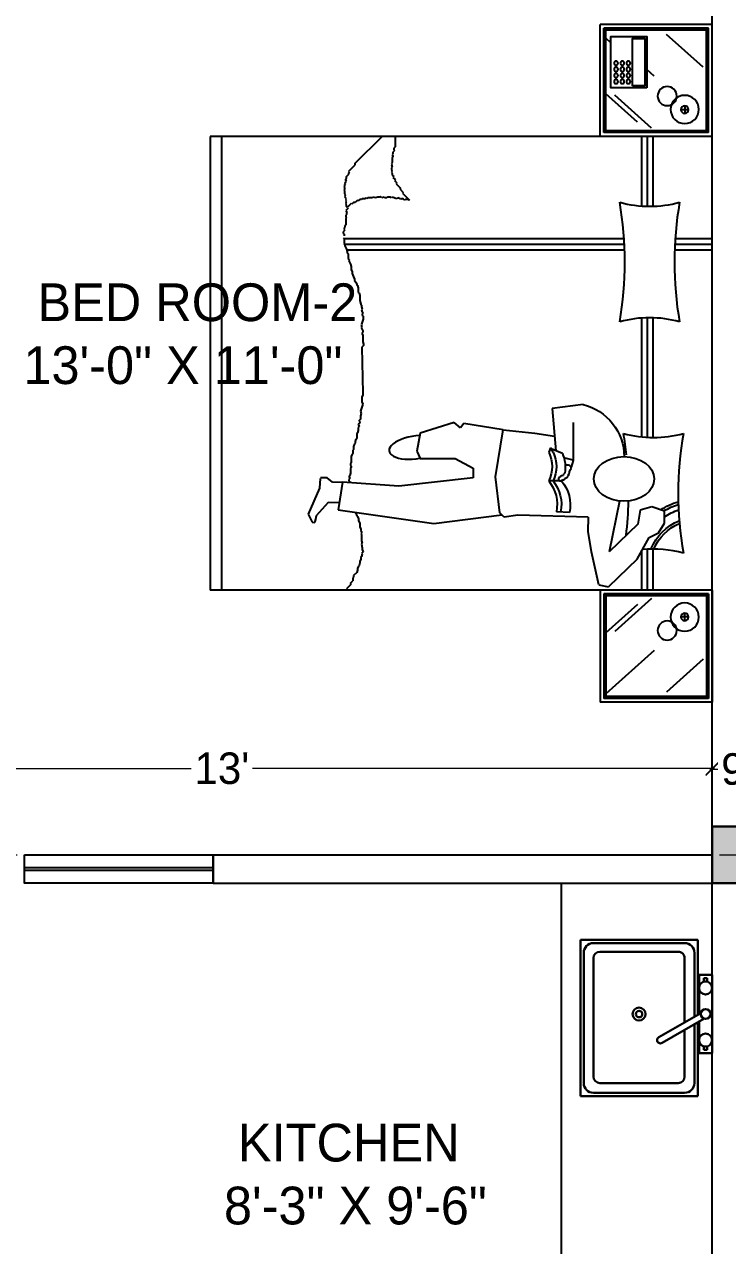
# Model space of a CAD drawing. Header units: millimetres. Extents: x -6808 to 215771, y -89660 to -16303.
# Drawn here: x 92068.9 to 92180.6, y -54042.7 to -53848.6 of the extents above; entities that cross this region are included whole.
import ezdxf

# ---------------------------------------------------------------- set-up
doc = ezdxf.new("R2010")
doc.units = ezdxf.units.MM
doc.header["$PDMODE"] = 35
doc.linetypes.add('ACAD_ISO10W100', pattern=[18, 12, -3, 0, -3])
doc.layers.get('0').update_dxf_attribs({"color": 8})
for name, color, linetype, lineweight in [('col.center', 5, 'ACAD_ISO10W100', 15), ('column', 5, 'Continuous', 30), ('wall', 7, 'Continuous', 35)]:
    doc.layers.add(name, color=color, linetype=linetype, lineweight=lineweight)
doc.styles.add('SAJ', font='eurr____.ttf')
doc.dimstyles.new('SAJ', dxfattribs={"dimtxt": 5, "dimasz": 2, "dimexe": 1, "dimexo": 1, "dimgap": 0.09375, "dimtad": 0, "dimdec": 1, "dimzin": 0, "dimdsep": 46, "dimlunit": 4, "dimtxsty": 'SAJ', "dimblk": 'OBLIQUE', "dimcen": 0.125, "dimdle": 0.375, "dimadec": 0, "dimazin": 0, "dimtfac": 1, "dimtdec": 1, "dimtofl": 0, "dimtmove": 0, "dimatfit": 3, "dimldrblk": 'OBLIQUE', "dimfxl": 1, "dimtolj": 1, "dimtzin": 0, "dimlwd": 5, "dimlwe": 5, "dimarcsym": 1})

# ---------------------------------------------------------------- blocks, each defined once
blk = doc.blocks.new('C222')
at = {"layer": 'column'}
blk.add_hatch(color=256, dxfattribs=at).paths.add_polyline_path([(93213.15, -54727.01), (93213.15, -54718.01), (93204.15, -54718.01), (93204.15, -54727.01)])
for p, q in [((93204.15, -54727.01), (93204.15, -54718.01)), ((93204.15, -54718.01), (93213.15, -54718.01)), ((93213.15, -54718.01), (93213.15, -54727.01)), ((93213.15, -54727.01), (93204.15, -54727.01))]:
    blk.add_line(p, q, dxfattribs=at)
blk = doc.blocks.new('*X398')
at = {"color": 0}
for p, q in [((221.8465, 124.1881), (221.8607, 124.2023)), ((221.8465, 124.1935), (221.8554, 124.2023)), ((221.8613, 124.1923), (221.8713, 124.2023)), ((221.8666, 124.1923), (221.8766, 124.2023)), ((221.8772, 124.1923), (221.8872, 124.2023)), ((221.8825, 124.1923), (221.8925, 124.2023)), ((221.8931, 124.1923), (221.9031, 124.2023)), ((221.8984, 124.1923), (221.9084, 124.2023)), ((221.9091, 124.1923), (221.9191, 124.2023)), ((221.9144, 124.1923), (221.9244, 124.2023)), ((221.925, 124.1923), (221.935, 124.2023)), ((221.9303, 124.1923), (221.9403, 124.2023)), ((221.9409, 124.1923), (221.9509, 124.2023)), ((221.9462, 124.1923), (221.9562, 124.2023)), ((221.9568, 124.1923), (221.9668, 124.2023)), ((221.9621, 124.1923), (221.9721, 124.2023)), ((221.9727, 124.1923), (221.9827, 124.2023)), ((221.978, 124.1923), (221.988, 124.2023)), ((221.9886, 124.1923), (221.9986, 124.2023)), ((221.9939, 124.1923), (222.0039, 124.2023)), ((222.0045, 124.1923), (222.0145, 124.2023)), ((222.0098, 124.1923), (222.0198, 124.2023)), ((222.0204, 124.1923), (222.0304, 124.2023)), ((222.0257, 124.1923), (222.0357, 124.2023)), ((222.0363, 124.1923), (222.0463, 124.2023)), ((222.0416, 124.1923), (222.0516, 124.2023)), ((222.0522, 124.1923), (222.0622, 124.2023)), ((222.0575, 124.1923), (222.0675, 124.2023)), ((222.0682, 124.1923), (222.0782, 124.2023)), ((222.0735, 124.1923), (222.0835, 124.2023)), ((222.0841, 124.1923), (222.0941, 124.2023)), ((222.0894, 124.1923), (222.0994, 124.2023)), ((222.1, 124.1923), (222.11, 124.2023)), ((222.1053, 124.1923), (222.1153, 124.2023)), ((222.1159, 124.1923), (222.1259, 124.2023)), ((222.1212, 124.1923), (222.1312, 124.2023)), ((222.1318, 124.1923), (222.1418, 124.2023)), ((222.1371, 124.1923), (222.1471, 124.2023)), ((222.1477, 124.1923), (222.1577, 124.2023)), ((222.153, 124.1923), (222.163, 124.2023)), ((222.1636, 124.1923), (222.1736, 124.2023)), ((222.1689, 124.1923), (222.1789, 124.2023)), ((222.1795, 124.1923), (222.1895, 124.2023)), ((222.1848, 124.1923), (222.1948, 124.2023)), ((222.1954, 124.1923), (222.2054, 124.2023)), ((222.2007, 124.1923), (222.2107, 124.2023)), ((222.2113, 124.1923), (222.2213, 124.2023)), ((222.2166, 124.1923), (222.2266, 124.2023)), ((222.2272, 124.1923), (222.2372, 124.2023)), ((222.2326, 124.1923), (222.2426, 124.2023)), ((222.2432, 124.1923), (222.2532, 124.2023)), ((222.2485, 124.1923), (222.2585, 124.2023)), ((222.2591, 124.1923), (222.2691, 124.2023)), ((222.2644, 124.1923), (222.2744, 124.2023)), ((222.275, 124.1923), (222.285, 124.2023)), ((222.2803, 124.1923), (222.2903, 124.2023)), ((222.2909, 124.1923), (222.3009, 124.2023)), ((222.2962, 124.1923), (222.3062, 124.2023)), ((222.3068, 124.1923), (222.3168, 124.2023)), ((222.3121, 124.1923), (222.3221, 124.2023)), ((222.3227, 124.1923), (222.3327, 124.2023)), ((222.328, 124.1923), (222.338, 124.2023)), ((222.3386, 124.1923), (222.3486, 124.2023)), ((222.3439, 124.1923), (222.3539, 124.2023)), ((222.3545, 124.1923), (222.3645, 124.2023)), ((222.3598, 124.1923), (222.3698, 124.2023)), ((222.3704, 124.1923), (222.3804, 124.2023)), ((222.3757, 124.1923), (222.3857, 124.2023)), ((222.3863, 124.1923), (222.3963, 124.2023)), ((222.3917, 124.1923), (222.4017, 124.2023)), ((222.3965, 124.1866), (222.4065, 124.1966)), ((221.8465, 124.1775), (221.8565, 124.1875)), ((221.8465, 124.1722), (221.8565, 124.1822)), ((221.8465, 124.1616), (221.8565, 124.1716)), ((221.8465, 124.1563), (221.8565, 124.1663)), ((221.8465, 124.1457), (221.8565, 124.1557)), ((221.8465, 124.1404), (221.8565, 124.1504)), ((221.8465, 124.1298), (221.8565, 124.1398)), ((221.8465, 124.1245), (221.8565, 124.1345)), ((222.3965, 124.1813), (222.4065, 124.1913)), ((222.3965, 124.1707), (222.4065, 124.1807)), ((222.3965, 124.1654), (222.4065, 124.1754)), ((222.3965, 124.1548), (222.4065, 124.1648)), ((222.3965, 124.1495), (222.4065, 124.1595)), ((222.3965, 124.1389), (222.4065, 124.1489)), ((222.3965, 124.1336), (222.4065, 124.1436)), ((222.3965, 124.123), (222.4065, 124.133)), ((222.3965, 124.1177), (222.4065, 124.1277)), ((221.8465, 124.1139), (221.8565, 124.1239)), ((221.8465, 124.1086), (221.8565, 124.1186)), ((221.8465, 124.098), (221.8565, 124.108)), ((221.8465, 124.0927), (221.8565, 124.1027)), ((221.8465, 124.0821), (221.8565, 124.0921)), ((221.8465, 124.0768), (221.8565, 124.0868)), ((221.8465, 124.0662), (221.8565, 124.0762)), ((221.8465, 124.0609), (221.8565, 124.0709)), ((222.3965, 124.1071), (222.4065, 124.1171)), ((222.3965, 124.1018), (222.4065, 124.1118)), ((222.3965, 124.0911), (222.4065, 124.1011)), ((222.3965, 124.0858), (222.4065, 124.0958)), ((222.3965, 124.0752), (222.4065, 124.0852)), ((222.3965, 124.0699), (222.4065, 124.0799)), ((222.3965, 124.0593), (222.4065, 124.0693)), ((222.3965, 124.054), (222.4065, 124.064)), ((221.8465, 124.0503), (221.8565, 124.0603)), ((221.8465, 124.045), (221.8565, 124.055)), ((221.8465, 124.0344), (221.8565, 124.0444)), ((221.8465, 124.029), (221.8565, 124.039)), ((221.8465, 124.0184), (221.8565, 124.0284)), ((221.8465, 124.0131), (221.8565, 124.0231)), ((221.8465, 124.0025), (221.8565, 124.0125)), ((221.8465, 123.9972), (221.8565, 124.0072)), ((221.8465, 123.9866), (221.8565, 123.9966)), ((222.3965, 124.0434), (222.4065, 124.0534)), ((222.3965, 124.0381), (222.4065, 124.0481)), ((222.3965, 124.0275), (222.4065, 124.0375)), ((222.3965, 124.0222), (222.4065, 124.0322)), ((222.3965, 124.0116), (222.4065, 124.0216)), ((222.3965, 124.0063), (222.4065, 124.0163)), ((222.3965, 123.9957), (222.4065, 124.0057)), ((222.3965, 123.9904), (222.4065, 124.0004)), ((221.8465, 123.9813), (221.8565, 123.9913)), ((221.8465, 123.9707), (221.8565, 123.9807)), ((221.8465, 123.9654), (221.8565, 123.9754)), ((221.8465, 123.9548), (221.8565, 123.9648)), ((221.8465, 123.9495), (221.8565, 123.9595)), ((221.8465, 123.9389), (221.8565, 123.9489)), ((221.8465, 123.9336), (221.8565, 123.9436)), ((221.8465, 123.923), (221.8565, 123.933)), ((222.3965, 123.9798), (222.4065, 123.9898)), ((222.3965, 123.9745), (222.4065, 123.9845)), ((222.3965, 123.9639), (222.4065, 123.9739)), ((222.3965, 123.9586), (222.4065, 123.9686)), ((222.3965, 123.948), (222.4065, 123.958)), ((222.3965, 123.9427), (222.4065, 123.9527)), ((222.3965, 123.932), (222.4065, 123.942)), ((222.3965, 123.9267), (222.4065, 123.9367)), ((221.8465, 123.9177), (221.8565, 123.9277)), ((221.8465, 123.9071), (221.8565, 123.9171)), ((221.8465, 123.9018), (221.8565, 123.9118)), ((221.8465, 123.8912), (221.8565, 123.9012)), ((221.8465, 123.8859), (221.8565, 123.8959)), ((221.8465, 123.8753), (221.8565, 123.8853)), ((221.8465, 123.8699), (221.8565, 123.8799)), ((221.8465, 123.8593), (221.8565, 123.8693)), ((222.3965, 123.9161), (222.4065, 123.9261)), ((222.3965, 123.9108), (222.4065, 123.9208)), ((222.3965, 123.9002), (222.4065, 123.9102)), ((222.3965, 123.8949), (222.4065, 123.9049)), ((222.3965, 123.8843), (222.4065, 123.8943)), ((222.3965, 123.879), (222.4065, 123.889)), ((222.3965, 123.8684), (222.4065, 123.8784)), ((222.3965, 123.8631), (222.4065, 123.8731)), ((221.8465, 123.854), (221.8565, 123.864)), ((221.8465, 123.8434), (221.8565, 123.8534)), ((221.8465, 123.8381), (221.8565, 123.8481)), ((221.8465, 123.8275), (221.8565, 123.8375)), ((221.8465, 123.8222), (221.8565, 123.8322)), ((221.8465, 123.8116), (221.8565, 123.8216)), ((221.8465, 123.8063), (221.8565, 123.8163)), ((221.8465, 123.7957), (221.8565, 123.8057)), ((221.8465, 123.7904), (221.8565, 123.8004)), ((222.3965, 123.8525), (222.4065, 123.8625)), ((222.3965, 123.8472), (222.4065, 123.8572)), ((222.3965, 123.8366), (222.4065, 123.8466)), ((222.3965, 123.8313), (222.4065, 123.8413)), ((222.3965, 123.8207), (222.4065, 123.8307)), ((222.3965, 123.8154), (222.4065, 123.8254)), ((222.3965, 123.8048), (222.4065, 123.8148)), ((222.3965, 123.7995), (222.4065, 123.8095)), ((222.3965, 123.7889), (222.4065, 123.7989)), ((221.8465, 123.7798), (221.8565, 123.7898)), ((221.8465, 123.7745), (221.8565, 123.7845)), ((221.8465, 123.7639), (221.8565, 123.7739)), ((221.8465, 123.7586), (221.8565, 123.7686)), ((221.8465, 123.748), (221.8565, 123.758)), ((221.8465, 123.7427), (221.8565, 123.7527)), ((221.8465, 123.7321), (221.8565, 123.7421)), ((221.8465, 123.7268), (221.8565, 123.7368)), ((222.3965, 123.7836), (222.4065, 123.7936)), ((222.3965, 123.7729), (222.4065, 123.7829)), ((222.3965, 123.7676), (222.4065, 123.7776)), ((222.3965, 123.757), (222.4065, 123.767)), ((222.3965, 123.7517), (222.4065, 123.7617)), ((222.3965, 123.7411), (222.4065, 123.7511)), ((222.3965, 123.7358), (222.4065, 123.7458)), ((222.3965, 123.7252), (222.4065, 123.7352)), ((221.8465, 123.7162), (221.8565, 123.7262)), ((221.8465, 123.7109), (221.8565, 123.7209)), ((221.8465, 123.7002), (221.8565, 123.7102)), ((221.8465, 123.6949), (221.8565, 123.7049)), ((221.8465, 123.6843), (221.8565, 123.6943)), ((221.8465, 123.679), (221.8565, 123.689)), ((221.8465, 123.6684), (221.8565, 123.6784)), ((221.8465, 123.6631), (221.8565, 123.6731)), ((222.3965, 123.7199), (222.4065, 123.7299)), ((222.3965, 123.7093), (222.4065, 123.7193)), ((222.3965, 123.704), (222.4065, 123.714)), ((222.3965, 123.6934), (222.4065, 123.7034)), ((222.3965, 123.6881), (222.4065, 123.6981)), ((222.3965, 123.6775), (222.4065, 123.6875)), ((222.3965, 123.6722), (222.4065, 123.6822)), ((222.3965, 123.6616), (222.4065, 123.6716)), ((221.8465, 123.6525), (221.8565, 123.6625)), ((221.8465, 123.6472), (221.8565, 123.6572)), ((221.8523, 123.6423), (221.8623, 123.6523)), ((221.8576, 123.6423), (221.8676, 123.6523)), ((221.8682, 123.6423), (221.8782, 123.6523)), ((221.8735, 123.6423), (221.8835, 123.6523)), ((221.8841, 123.6423), (221.8941, 123.6523)), ((221.8894, 123.6423), (221.8994, 123.6523)), ((221.9, 123.6423), (221.91, 123.6523)), ((221.9053, 123.6423), (221.9153, 123.6523)), ((221.9159, 123.6423), (221.9259, 123.6523)), ((221.9212, 123.6423), (221.9312, 123.6523)), ((221.9318, 123.6423), (221.9418, 123.6523)), ((221.9371, 123.6423), (221.9471, 123.6523)), ((221.9477, 123.6423), (221.9577, 123.6523)), ((221.953, 123.6423), (221.963, 123.6523)), ((221.9636, 123.6423), (221.9736, 123.6523)), ((221.9689, 123.6423), (221.9789, 123.6523)), ((221.9795, 123.6423), (221.9895, 123.6523)), ((221.9848, 123.6423), (221.9948, 123.6523)), ((221.9954, 123.6423), (222.0054, 123.6523)), ((222.0008, 123.6423), (222.0108, 123.6523)), ((222.0114, 123.6423), (222.0214, 123.6523)), ((222.0167, 123.6423), (222.0267, 123.6523)), ((222.0273, 123.6423), (222.0373, 123.6523)), ((222.0326, 123.6423), (222.0426, 123.6523)), ((222.0432, 123.6423), (222.0532, 123.6523)), ((222.0485, 123.6423), (222.0585, 123.6523)), ((222.0591, 123.6423), (222.0691, 123.6523)), ((222.0644, 123.6423), (222.0744, 123.6523)), ((222.075, 123.6423), (222.085, 123.6523)), ((222.0803, 123.6423), (222.0903, 123.6523)), ((222.0909, 123.6423), (222.1009, 123.6523)), ((222.0962, 123.6423), (222.1062, 123.6523)), ((222.1068, 123.6423), (222.1168, 123.6523)), ((222.1121, 123.6423), (222.1221, 123.6523)), ((222.1227, 123.6423), (222.1327, 123.6523)), ((222.128, 123.6423), (222.138, 123.6523)), ((222.1386, 123.6423), (222.1486, 123.6523)), ((222.1439, 123.6423), (222.1539, 123.6523)), ((222.1545, 123.6423), (222.1645, 123.6523)), ((222.1599, 123.6423), (222.1699, 123.6523)), ((222.1705, 123.6423), (222.1805, 123.6523)), ((222.1758, 123.6423), (222.1858, 123.6523)), ((222.1864, 123.6423), (222.1964, 123.6523)), ((222.1917, 123.6423), (222.2017, 123.6523)), ((222.2023, 123.6423), (222.2123, 123.6523)), ((222.2076, 123.6423), (222.2176, 123.6523)), ((222.2182, 123.6423), (222.2282, 123.6523)), ((222.2235, 123.6423), (222.2335, 123.6523)), ((222.2341, 123.6423), (222.2441, 123.6523)), ((222.2394, 123.6423), (222.2494, 123.6523)), ((222.25, 123.6423), (222.26, 123.6523)), ((222.2553, 123.6423), (222.2653, 123.6523)), ((222.2659, 123.6423), (222.2759, 123.6523)), ((222.2712, 123.6423), (222.2812, 123.6523)), ((222.2818, 123.6423), (222.2918, 123.6523)), ((222.2871, 123.6423), (222.2971, 123.6523)), ((222.2977, 123.6423), (222.3077, 123.6523)), ((222.303, 123.6423), (222.313, 123.6523)), ((222.3136, 123.6423), (222.3236, 123.6523)), ((222.3189, 123.6423), (222.3289, 123.6523)), ((222.3296, 123.6423), (222.3396, 123.6523)), ((222.3349, 123.6423), (222.3449, 123.6523)), ((222.3455, 123.6423), (222.3555, 123.6523)), ((222.3508, 123.6423), (222.3608, 123.6523)), ((222.3614, 123.6423), (222.3714, 123.6523)), ((222.3667, 123.6423), (222.3767, 123.6523)), ((222.3773, 123.6423), (222.3873, 123.6523)), ((222.3826, 123.6423), (222.3926, 123.6523)), ((222.3932, 123.6423), (222.4065, 123.6557)), ((222.3965, 123.6563), (222.4065, 123.6663)), ((222.3985, 123.6423), (222.4065, 123.6504))]:
    blk.add_line(p, q, dxfattribs=at)
blk = doc.blocks.new('M_DFURN_LEM_3D TELEPHONE_P')
at = {"color": 0, "linetype": 'ByBlock', "lineweight": -2}
for points in [[(0.25, -0.0875), (0.25, 0.0875), (0, 0.0875), (0, -0.0875)], [(0.24, -0.0175), (0.01, -0.0175), (0.01, -0.0775), (0.24, -0.0775)]]:
    blk.add_lwpolyline(points, close=True, dxfattribs=at)
for centre in [(0.13, 0.0625), (0.16, 0.0625), (0.19, 0.0625), (0.22, 0.0625), (0.13, 0.0325), (0.13, 0.0025), (0.16, 0.0325), (0.16, 0.0025), (0.19, 0.0325), (0.19, 0.0025), (0.22, 0.0325), (0.22, 0.0025)]:
    blk.add_circle(centre, 0.01, dxfattribs=at)
at = {"layer": 'Defpoints', "color": 0, "linetype": 'ByBlock', "lineweight": -2}
blk.add_point((0.25, 0), dxfattribs=at)
blk = doc.blocks.new('_Oblique')
at = {"color": 0, "linetype": 'ByBlock', "lineweight": -2}
blk.add_line((-0.5, -0.5), (0.5, 0.5), dxfattribs=at)
blk = doc.blocks.new('*D2224')
at = {"layer": 'Defpoints', "color": 0, "transparency": 16777216}
for p in [(92178.19, -53966.9), (92022.44, -53976.14), (92178.19, -53976.14)]:
    blk.add_point(p, dxfattribs=at)
at = {"layer": 'wall', "color": 0, "lineweight": 5, "transparency": 16777216}
for p, q in [((92022.06, -53966.9), (92096.93, -53966.9)), ((92022.44, -53969.9), (92022.44, -53965.9)), ((92178.56, -53966.9), (92103.7, -53966.9)), ((92178.19, -53969.9), (92178.19, -53965.9))]:
    blk.add_line(p, q, dxfattribs=at)
at = {"layer": 'wall', "color": 0, "lineweight": 5, "transparency": 16777216, "xscale": 2, "yscale": 2, "zscale": 2, "rotation": 180}
blk.add_blockref('_Oblique', (92022.44, -53966.9), dxfattribs=at)
at = {"layer": 'wall', "color": 0, "lineweight": 5, "transparency": 16777216, "xscale": 2, "yscale": 2, "zscale": 2}
blk.add_blockref('_Oblique', (92178.19, -53966.9), dxfattribs=at)
at = {"layer": 'wall', "color": 0, "transparency": 16777216, "insert": (92100.31, -53966.9), "char_height": 5, "attachment_point": 5, "style": 'SAJ', "bg_fill": 3, "box_fill_scale": 1.1, "bg_fill_color": 256, "bg_fill_true_color": 13158600, "bg_fill_transparency": 0}
blk.add_mtext("\\A1;13'", dxfattribs=at)
blk = doc.blocks.new('*D2225')
at = {"layer": 'Defpoints', "color": 0, "transparency": 16777216}
for p in [(92178.19, -53976.14), (92187.19, -53976.14)]:
    blk.add_point(p, dxfattribs=at)
at = {"layer": 'wall', "color": 0, "lineweight": 5, "transparency": 16777216}
for p, q in [((92177.81, -53967.02), (92180.22, -53967.02)), ((92178.19, -53970.02), (92178.19, -53966.02)), ((92187.56, -53967.02), (92185.16, -53967.02)), ((92187.19, -53970.02), (92187.19, -53966.02))]:
    blk.add_line(p, q, dxfattribs=at)
at = {"layer": 'wall', "color": 0, "lineweight": 5, "transparency": 16777216, "xscale": 2, "yscale": 2, "zscale": 2, "rotation": 180}
blk.add_blockref('_Oblique', (92178.19, -53967.02), dxfattribs=at)
at = {"layer": 'wall', "color": 0, "lineweight": 5, "transparency": 16777216, "xscale": 2, "yscale": 2, "zscale": 2}
blk.add_blockref('_Oblique', (92187.19, -53967.02), dxfattribs=at)
at = {"layer": 'wall', "color": 0, "transparency": 16777216, "insert": (92182.69, -53967.02), "char_height": 5, "attachment_point": 5, "style": 'SAJ', "bg_fill": 3, "box_fill_scale": 1.1, "bg_fill_color": 256, "bg_fill_true_color": 13158600, "bg_fill_transparency": 0}
blk.add_mtext('\\A1;9"', dxfattribs=at)
at = {"layer": 'Defpoints', "color": 0, "transparency": 16777216}
blk.add_point((92187.19, -53967.02), dxfattribs=at)

msp = doc.modelspace()

# ---------------------------------------------------------------- linework, layer by layer
for p, q in [((92178.19, -54321.1), (92178.19, -53791.849)), ((92068.94, -53985.135), (92068.94, -53980.635)), ((92098.94, -53980.635), (92178.19, -53980.635)), ((92098.94, -53985.135), (92098.94, -53980.635)), ((92098.94, -53985.135), (92178.19, -53985.135)), ((92154.19, -53985.135), (92154.19, -54075.135))]:
    msp.add_line(p, q)
at = {"color": 27, "lineweight": 25, "true_color": 0x834a26}
for p, q in [((92178.19, -53848.635), (92160.4, -53848.635)), ((92160.4, -53866.425), (92160.4, -53848.635)), ((92160.993, -53865.832), (92160.993, -53849.228)), ((92177.597, -53849.228), (92160.993, -53849.228)), ((92161.29, -53865.535), (92161.29, -53849.524)), ((92177.3, -53849.524), (92161.29, -53849.524)), ((92162.127, -53851.58), (92161.29, -53850.831)), ((92176.776, -53855.454), (92170.93, -53850.229)), ((92168.987, -53856.854), (92167.824, -53855.814)), ((92166.323, -53864.176), (92161.29, -53859.677)), ((92168.568, -53865.111), (92162.723, -53859.886)), ((92174.432, -53862.207), (92173.247, -53862.207)), ((92173.861, -53861.583), (92173.861, -53862.769)), ((92178.19, -53866.425), (92098.458, -53866.425)), ((92178.19, -53866.425), (92160.4, -53866.425)), ((92177.597, -53865.832), (92160.993, -53865.832)), ((92177.3, -53865.535), (92161.29, -53865.535)), ((92166.955, -53866.425), (92166.955, -53877.497)), ((92167.861, -53866.425), (92167.861, -53877.541)), ((92168.767, -53866.425), (92168.767, -53877.539)), ((92178.19, -53938.572), (92178.19, -53866.425)), ((92160.4, -53938.572), (92160.4, -53956.361)), ((92178.19, -53938.572), (92160.4, -53938.572)), ((92160.993, -53939.165), (92160.993, -53955.768)), ((92177.597, -53939.165), (92160.993, -53939.165)), ((92161.29, -53939.461), (92161.29, -53955.472)), ((92177.3, -53939.461), (92161.29, -53939.461)), ((92168.568, -53939.885), (92162.723, -53945.11)), ((92177.3, -53939.461), (92177.3, -53955.472)), ((92177.597, -53939.165), (92177.597, -53955.768)), ((92178.19, -53938.572), (92178.19, -53956.361)), ((92166.323, -53940.82), (92161.29, -53945.319)), ((92173.861, -53943.414), (92173.861, -53942.228)), ((92174.432, -53942.789), (92173.247, -53942.789)), ((92168.987, -53948.143), (92161.29, -53955.023)), ((92176.776, -53949.543), (92170.93, -53954.767)), ((92177.597, -53955.768), (92160.993, -53955.768)), ((92177.3, -53955.472), (92161.29, -53955.472)), ((92178.19, -53956.361), (92160.4, -53956.361))]:
    msp.add_line(p, q, dxfattribs=at)
at = {"color": 22, "lineweight": 25}
for p, q in [((92178.19, -53866.425), (92178.19, -53848.635)), ((92177.3, -53865.535), (92177.3, -53849.524)), ((92177.597, -53865.832), (92177.597, -53849.228))]:
    msp.add_line(p, q, dxfattribs=at)
at = {"color": 27, "ltscale": 50, "true_color": 0x834a26}
for p, q in [((92098.458, -53866.425), (92098.458, -53938.572)), ((92100.27, -53866.425), (92100.27, -53938.572)), ((92121.477, -53870.701), (92125.753, -53866.425)), ((92127.865, -53866.425), (92127.865, -53867.821)), ((92127.865, -53868.072), (92127.615, -53868.322)), ((92127.615, -53868.322), (92127.615, -53868.573)), ((92127.615, -53868.573), (92127.74, -53868.698)), ((92127.865, -53867.821), (92127.865, -53868.072)), ((92127.49, -53869.199), (92127.365, -53869.324)), ((92127.365, -53869.324), (92127.49, -53869.45)), ((92127.49, -53869.7), (92127.365, -53869.825)), ((92127.365, -53869.825), (92127.365, -53870.326)), ((92127.365, -53870.326), (92127.365, -53870.577)), ((92127.74, -53868.698), (92127.49, -53868.949)), ((92127.49, -53868.949), (92127.49, -53869.199)), ((92127.49, -53869.45), (92127.49, -53869.7)), ((92120.1, -53872.83), (92120.476, -53872.454)), ((92120.476, -53871.953), (92121.477, -53870.951)), ((92120.601, -53872.078), (92120.476, -53871.953)), ((92120.476, -53872.204), (92120.601, -53872.078)), ((92120.476, -53872.454), (92120.476, -53872.204)), ((92121.477, -53870.951), (92121.477, -53870.701)), ((92127.365, -53870.577), (92127.24, -53870.702)), ((92127.24, -53870.702), (92127.365, -53870.827)), ((92127.365, -53870.827), (92127.24, -53870.953)), ((92127.24, -53870.953), (92127.365, -53871.329)), ((92127.365, -53871.329), (92127.24, -53871.454)), ((92127.24, -53871.454), (92127.24, -53871.704)), ((92127.24, -53871.704), (92127.365, -53871.83)), ((92127.365, -53871.83), (92127.24, -53871.955)), ((92127.24, -53871.955), (92127.365, -53872.08)), ((92127.365, -53872.08), (92127.24, -53872.205)), ((92127.24, -53872.205), (92127.365, -53872.331)), ((92127.365, -53872.331), (92127.365, -53872.581)), ((92119.725, -53874.458), (92119.85, -53874.333)), ((92119.85, -53873.832), (92120.1, -53873.582)), ((92119.975, -53873.957), (92119.85, -53873.832)), ((92119.85, -53874.083), (92119.975, -53873.957)), ((92119.85, -53874.333), (92119.85, -53874.083)), ((92119.975, -53873.206), (92120.1, -53873.08)), ((92119.975, -53873.456), (92119.975, -53873.206)), ((92120.1, -53873.582), (92119.975, -53873.456)), ((92120.1, -53873.08), (92120.1, -53872.83)), ((92127.365, -53872.581), (92127.616, -53872.832)), ((92127.616, -53872.832), (92127.491, -53872.957)), ((92127.491, -53872.957), (92127.867, -53873.333)), ((92127.867, -53873.333), (92127.741, -53873.458)), ((92127.741, -53873.458), (92128.117, -53873.834)), ((92128.117, -53873.834), (92127.992, -53873.959)), ((92127.992, -53873.959), (92128.619, -53874.586)), ((92119.85, -53874.584), (92119.725, -53874.458)), ((92119.725, -53874.959), (92119.85, -53874.834)), ((92119.85, -53875.085), (92119.725, -53874.959)), ((92119.85, -53874.834), (92119.85, -53874.584)), ((92119.85, -53875.586), (92119.85, -53875.085)), ((92119.975, -53875.711), (92119.85, -53875.586)), ((92119.85, -53875.836), (92119.975, -53875.711)), ((92119.976, -53875.962), (92119.85, -53875.836)), ((92119.85, -53876.087), (92119.976, -53875.962)), ((92120.101, -53876.337), (92119.85, -53876.087)), ((92119.976, -53876.463), (92120.101, -53876.337)), ((92122.606, -53876.338), (92122.481, -53876.463)), ((92123.107, -53876.338), (92122.606, -53876.338)), ((92123.233, -53876.213), (92123.107, -53876.338)), ((92123.358, -53876.338), (92123.233, -53876.213)), ((92123.483, -53876.213), (92123.358, -53876.338)), ((92123.734, -53876.213), (92123.483, -53876.213)), ((92124.235, -53876.213), (92123.734, -53876.213)), ((92124.36, -53876.088), (92124.235, -53876.213)), ((92124.736, -53876.213), (92124.36, -53876.088)), ((92125.111, -53876.088), (92124.736, -53876.213)), ((92125.362, -53876.088), (92125.111, -53876.088)), ((92125.487, -53875.963), (92125.362, -53876.088)), ((92125.738, -53876.214), (92125.487, -53875.963)), ((92125.863, -53876.088), (92125.738, -53876.214)), ((92126.239, -53876.214), (92125.863, -53876.088)), ((92126.489, -53876.214), (92126.239, -53876.214)), ((92126.615, -53876.088), (92126.489, -53876.214)), ((92127.116, -53876.089), (92126.615, -53876.088)), ((92127.241, -53876.214), (92127.116, -53876.089)), ((92127.366, -53876.089), (92127.241, -53876.214)), ((92128.118, -53876.339), (92127.366, -53876.089)), ((92128.243, -53876.214), (92128.118, -53876.339)), ((92128.619, -53876.34), (92128.243, -53876.214)), ((92128.619, -53874.586), (92128.619, -53874.836)), ((92128.619, -53874.836), (92129.12, -53875.338)), ((92128.744, -53876.465), (92128.619, -53876.34)), ((92128.87, -53876.34), (92128.744, -53876.465)), ((92129.12, -53876.34), (92128.87, -53876.34)), ((92129.12, -53875.338), (92128.995, -53875.463)), ((92128.995, -53875.463), (92130.122, -53876.59)), ((92129.371, -53876.59), (92129.12, -53876.34)), ((92120.101, -53876.588), (92119.976, -53876.463)), ((92119.976, -53876.713), (92120.101, -53876.588)), ((92120.101, -53876.838), (92119.976, -53876.713)), ((92119.976, -53876.964), (92120.101, -53876.838)), ((92120.101, -53877.089), (92119.976, -53876.964)), ((92119.976, -53877.214), (92120.101, -53877.089)), ((92120.101, -53877.339), (92119.976, -53877.214)), ((92120.352, -53877.841), (92119.976, -53878.216)), ((92119.976, -53878.216), (92120.227, -53878.467)), ((92120.101, -53877.59), (92120.101, -53877.339)), ((92120.227, -53877.715), (92120.101, -53877.59)), ((92120.853, -53877.089), (92120.227, -53877.715)), ((92120.978, -53877.214), (92120.853, -53877.089)), ((92121.228, -53876.964), (92120.978, -53877.214)), ((92121.479, -53876.964), (92121.228, -53876.964)), ((92121.855, -53876.588), (92121.479, -53876.964)), ((92121.98, -53876.714), (92121.855, -53876.588)), ((92122.23, -53876.463), (92121.98, -53876.714)), ((92122.481, -53876.463), (92122.23, -53876.463)), ((92129.496, -53876.465), (92129.371, -53876.59)), ((92129.746, -53876.465), (92129.496, -53876.465)), ((92129.872, -53876.59), (92129.746, -53876.465)), ((92129.997, -53876.465), (92129.872, -53876.59)), ((92130.122, -53876.59), (92129.997, -53876.465)), ((92120.102, -53878.843), (92119.976, -53878.968)), ((92119.976, -53878.968), (92119.976, -53879.218)), ((92119.976, -53879.218), (92120.102, -53879.344)), ((92120.102, -53879.344), (92119.976, -53879.469)), ((92119.976, -53879.469), (92119.976, -53879.72)), ((92119.976, -53879.72), (92119.977, -53879.97)), ((92119.977, -53879.97), (92119.977, -53880.471)), ((92120.227, -53878.467), (92120.101, -53878.592)), ((92120.101, -53878.592), (92120.102, -53878.843)), ((92119.852, -53881.348), (92119.601, -53881.598)), ((92119.601, -53881.598), (92119.601, -53881.849)), ((92119.601, -53881.849), (92119.727, -53881.974)), ((92119.852, -53880.847), (92119.726, -53880.972)), ((92119.726, -53880.972), (92119.726, -53881.223)), ((92119.727, -53881.974), (92119.727, -53882.225)), ((92119.977, -53880.471), (92119.851, -53880.596)), ((92119.851, -53880.596), (92119.852, -53880.847)), ((92119.601, -53882.601), (92119.727, -53882.726)), ((92119.727, -53882.726), (92119.727, -53883.477)), ((92164.204, -53882.732), (92119.727, -53882.732)), ((92119.727, -53883.477), (92119.852, -53883.603)), ((92119.852, -53883.603), (92119.852, -53883.853)), ((92164.256, -53883.638), (92119.852, -53883.638)), ((92119.852, -53883.853), (92120.103, -53884.354)), ((92178.19, -53883.638), (92172.269, -53883.638)), ((92178.19, -53882.732), (92172.322, -53882.732)), ((92120.103, -53884.354), (92120.228, -53884.73)), ((92164.293, -53884.544), (92120.166, -53884.544)), ((92120.228, -53884.73), (92120.228, -53884.981)), ((92120.228, -53884.981), (92120.354, -53885.106)), ((92120.354, -53885.106), (92120.354, -53885.357)), ((92120.354, -53885.357), (92120.354, -53885.607)), ((92120.354, -53885.607), (92120.354, -53885.858)), ((92120.354, -53885.858), (92120.604, -53886.108)), ((92178.19, -53884.544), (92172.23, -53884.544)), ((92120.604, -53886.108), (92120.479, -53886.233)), ((92120.479, -53886.233), (92120.73, -53886.735)), ((92120.73, -53886.735), (92120.855, -53887.11)), ((92120.855, -53887.11), (92120.855, -53887.612)), ((92120.855, -53887.612), (92120.981, -53887.987)), ((92120.981, -53887.987), (92120.981, -53888.238)), ((92120.981, -53888.238), (92121.231, -53888.739)), ((92121.231, -53888.739), (92121.357, -53889.115)), ((92121.357, -53889.115), (92121.357, -53889.365)), ((92121.357, -53889.365), (92121.607, -53889.616)), ((92121.607, -53889.616), (92121.733, -53889.992)), ((92121.733, -53889.992), (92121.858, -53890.117)), ((92121.858, -53890.117), (92121.983, -53890.493)), ((92121.983, -53890.493), (92121.984, -53891.245)), ((92121.984, -53891.245), (92122.109, -53891.37)), ((92122.109, -53891.37), (92122.234, -53891.746)), ((92122.234, -53891.746), (92122.235, -53892.497)), ((92122.235, -53892.497), (92122.36, -53893.124)), ((92122.36, -53893.124), (92122.485, -53893.249)), ((92122.485, -53893.249), (92122.485, -53893.499)), ((92122.485, -53893.499), (92122.611, -53893.875)), ((92122.611, -53893.875), (92122.485, -53894)), ((92122.485, -53894), (92122.611, -53894.376)), ((92122.736, -53895.504), (92122.486, -53896.255)), ((92122.611, -53894.376), (92122.736, -53894.502)), ((92122.736, -53894.502), (92122.611, -53894.627)), ((92122.611, -53894.627), (92122.611, -53894.877)), ((92122.611, -53894.877), (92122.736, -53895.003)), ((92122.736, -53895.003), (92122.736, -53895.504)), ((92166.955, -53895.309), (92166.955, -53914.19)), ((92167.861, -53895.263), (92167.861, -53914.265)), ((92168.767, -53895.266), (92168.767, -53914.294)), ((92122.436, -53896.313), (92122.561, -53896.689)), ((92122.561, -53896.689), (92122.436, -53896.814)), ((92122.436, -53896.814), (92122.687, -53897.315)), ((92122.687, -53897.566), (92122.561, -53897.691)), ((92122.561, -53897.691), (92122.687, -53898.067)), ((92122.687, -53897.315), (92122.687, -53897.566)), ((92122.687, -53898.067), (92122.687, -53898.818)), ((92122.687, -53898.818), (92122.687, -53899.069)), ((92122.687, -53899.069), (92122.812, -53899.445)), ((92122.812, -53899.445), (92122.812, -53899.695)), ((92122.812, -53899.695), (92122.562, -53899.946)), ((92122.562, -53899.946), (92122.687, -53907.24)), ((92122.687, -53907.24), (92122.687, -53907.49)), ((92122.688, -53908.994), (92122.312, -53910.121)), ((92122.687, -53907.49), (92122.562, -53907.866)), ((92122.562, -53907.866), (92122.562, -53908.367)), ((92122.562, -53908.367), (92122.562, -53908.618)), ((92122.562, -53908.618), (92122.688, -53908.994)), ((92122.312, -53910.121), (92122.438, -53910.497)), ((92122.438, -53910.497), (92122.312, -53910.872)), ((92122.312, -53910.872), (92122.313, -53911.374)), ((92121.987, -53913.195), (92121.862, -53913.57)), ((92122.238, -53911.942), (92121.987, -53912.193)), ((92121.987, -53912.193), (92122.113, -53912.568)), ((92122.113, -53912.568), (92121.987, -53912.694)), ((92121.987, -53912.694), (92121.987, -53913.195)), ((92122.313, -53911.374), (92122.062, -53911.624)), ((92122.112, -53911.566), (92122.238, -53911.942)), ((92121.487, -53915.199), (92121.362, -53915.324)), ((92121.612, -53914.572), (92121.487, -53914.948)), ((92121.487, -53914.948), (92121.487, -53915.199)), ((92121.737, -53914.447), (92121.612, -53914.572)), ((92121.862, -53913.57), (92121.737, -53913.696)), ((92121.737, -53913.696), (92121.737, -53914.447)), ((92120.986, -53916.952), (92120.861, -53917.328)), ((92121.112, -53916.827), (92120.986, -53916.952)), ((92121.237, -53916.201), (92121.111, -53916.326)), ((92121.111, -53916.326), (92121.111, -53916.577)), ((92121.111, -53916.577), (92121.112, -53916.827)), ((92121.362, -53915.324), (92121.237, -53915.7)), ((92121.237, -53915.7), (92121.237, -53916.201)), ((92120.861, -53918.33), (92120.736, -53918.456)), ((92120.736, -53918.456), (92120.736, -53918.706)), ((92120.736, -53918.706), (92120.862, -53918.831)), ((92120.862, -53919.082), (92120.736, -53919.207)), ((92120.861, -53917.328), (92120.861, -53918.08)), ((92120.861, -53918.08), (92120.861, -53918.33)), ((92120.862, -53918.831), (92120.862, -53919.082)), ((92120.611, -53920.334), (92120.486, -53920.46)), ((92120.486, -53920.46), (92120.611, -53920.836)), ((92120.611, -53920.836), (92120.486, -53920.961)), ((92120.486, -53920.961), (92120.486, -53921.211)), ((92120.737, -53919.959), (92120.611, -53920.334)), ((92120.736, -53919.207), (92120.737, -53919.959)), ((92120.486, -53921.211), (92120.737, -53921.462)), ((92121.49, -53926.222), (92121.615, -53926.348)), ((92121.615, -53926.348), (92121.74, -53926.723)), ((92121.74, -53926.723), (92121.866, -53926.849)), ((92121.866, -53926.849), (92121.991, -53927.224)), ((92121.991, -53927.224), (92121.991, -53927.475)), ((92121.991, -53927.475), (92122.242, -53927.976)), ((92122.242, -53927.976), (92122.242, -53928.477)), ((92122.242, -53928.477), (92122.367, -53928.853)), ((92122.367, -53928.853), (92122.367, -53929.104)), ((92122.367, -53929.104), (92122.493, -53929.229)), ((92122.493, -53929.479), (92122.367, -53929.605)), ((92122.367, -53929.605), (92122.493, -53929.73)), ((92122.493, -53929.229), (92122.493, -53929.479)), ((92122.493, -53929.73), (92122.493, -53929.98)), ((92122.493, -53929.98), (92122.493, -53930.732)), ((92122.493, -53930.732), (92122.618, -53931.108)), ((92122.618, -53931.108), (92122.493, -53931.233)), ((92122.493, -53931.233), (92122.619, -53931.859)), ((92122.744, -53932.486), (92122.493, -53932.736)), ((92122.619, -53931.859), (92122.619, -53932.11)), ((92122.619, -53932.11), (92122.744, -53932.486)), ((92166.955, -53932.407), (92166.955, -53938.572)), ((92167.861, -53932.057), (92167.861, -53938.572)), ((92168.767, -53932.029), (92168.767, -53938.572)), ((92122.118, -53934.615), (92121.993, -53934.74)), ((92122.243, -53934.239), (92122.118, -53934.615)), ((92122.368, -53933.613), (92122.243, -53933.989)), ((92122.243, -53933.989), (92122.243, -53934.239)), ((92122.494, -53933.237), (92122.368, -53933.363)), ((92122.368, -53933.363), (92122.368, -53933.613)), ((92122.493, -53932.736), (92122.619, -53932.862)), ((92122.619, -53932.862), (92122.494, -53933.237)), ((92121.242, -53936.494), (92121.117, -53936.619)), ((92121.743, -53935.743), (92121.242, -53936.243)), ((92121.242, -53936.243), (92121.242, -53936.494)), ((92121.868, -53935.367), (92121.743, -53935.743)), ((92121.993, -53934.74), (92121.868, -53935.116)), ((92121.868, -53935.116), (92121.868, -53935.367)), ((92120.079, -53938.369), (92120.198, -53938.488)), ((92120.719, -53937.73), (92120.093, -53938.357)), ((92121.083, -53937.125), (92120.707, -53937.501)), ((92120.719, -53937.48), (92120.719, -53937.73)), ((92120.836, -53938.488), (92120.836, -53938.488)), ((92121.095, -53936.603), (92121.095, -53937.104)), ((92178.19, -53938.572), (92098.458, -53938.572))]:
    msp.add_line(p, q, dxfattribs=at)
at = {"ltscale": 0.5}
for p, q in [((92157.681, -53909.047), (92152.756, -53909.692)), ((92152.756, -53909.692), (92153.347, -53916.391)), ((92137.204, -53911.893), (92131.794, -53913.585)), ((92138.218, -53912.739), (92137.204, -53911.893)), ((92138.725, -53912.062), (92138.218, -53912.739)), ((92144.98, -53913.078), (92138.725, -53912.062)), ((92143.797, -53920.526), (92144.98, -53913.078)), ((92144.98, -53913.078), (92150.052, -53913.585)), ((92156.137, -53911.893), (92156.137, -53917.95)), ((92131.794, -53913.585), (92131.287, -53916.463)), ((92150.052, -53913.585), (92153.142, -53914.074)), ((92131.287, -53916.463), (92131.794, -53917.648)), ((92152.521, -53915.912), (92152.263, -53916.633)), ((92152.939, -53916.633), (92152.521, -53915.912)), ((92154.406, -53916.825), (92152.61, -53916.09)), ((92131.794, -53917.648), (92137.373, -53917.648)), ((92137.373, -53917.648), (92140.247, -53919.172)), ((92156.142, -53917.914), (92154.656, -53917.505)), ((92154.855, -53918.59), (92155.004, -53918.665)), ((92155.004, -53918.665), (92155.359, -53918.665)), ((92155.359, -53918.665), (92155.536, -53918.754)), ((92155.536, -53918.754), (92155.714, -53918.931)), ((92155.714, -53918.931), (92155.814, -53918.982)), ((92156.137, -53917.95), (92155.802, -53919.021)), ((92155.802, -53919.198), (92155.802, -53919.02)), ((92115.921, -53920.817), (92115.838, -53922.328)), ((92117.054, -53920.689), (92115.954, -53920.73)), ((92117.909, -53921.383), (92117.054, -53920.689)), ((92140.247, -53920.695), (92128.413, -53922.05)), ((92140.247, -53919.172), (92140.247, -53920.695)), ((92144.473, -53926.282), (92143.797, -53920.526)), ((92153.851, -53920.707), (92153.94, -53920.53)), ((92153.851, -53921.063), (92153.851, -53920.707)), ((92153.94, -53920.53), (92154.117, -53920.53)), ((92154.117, -53920.53), (92154.206, -53920.352)), ((92154.206, -53920.352), (92154.384, -53920.352)), ((92154.384, -53920.352), (92154.561, -53920.263)), ((92154.561, -53920.263), (92154.65, -53920.086)), ((92154.65, -53920.086), (92154.788, -53919.947)), ((92154.738, -53920.885), (92154.65, -53921.063)), ((92154.916, -53920.796), (92154.738, -53920.885)), ((92155.093, -53920.707), (92154.916, -53920.796)), ((92155.182, -53920.53), (92155.093, -53920.707)), ((92155.359, -53920.352), (92155.182, -53920.53)), ((92155.27, -53920.263), (92155.448, -53920.086)), ((92155.359, -53920.175), (92155.359, -53920.352)), ((92155.448, -53920.086), (92155.536, -53919.908)), ((92155.536, -53919.731), (92155.714, -53919.375)), ((92155.536, -53919.908), (92155.536, -53919.731)), ((92155.714, -53919.375), (92155.802, -53919.198)), ((92115.838, -53922.328), (92114.036, -53926.482)), ((92119.438, -53921.47), (92117.909, -53921.383)), ((92119.453, -53921.373), (92118.777, -53925.774)), ((92128.413, -53922.05), (92119.453, -53921.373)), ((92152.939, -53921.203), (92152.263, -53921.203)), ((92153.905, -53921.171), (92152.939, -53921.203)), ((92153.94, -53921.24), (92153.851, -53921.063)), ((92154.117, -53921.24), (92153.94, -53921.24)), ((92154.295, -53921.151), (92154.117, -53921.24)), ((92154.472, -53921.063), (92154.295, -53921.151)), ((92154.65, -53921.063), (92154.472, -53921.063)), ((92117.217, -53924.647), (92115.302, -53926.727)), ((92118.944, -53924.691), (92117.217, -53924.647)), ((92163.466, -53924.397), (92161.833, -53932.484)), ((92114.036, -53926.482), (92114.648, -53927.741)), ((92115.302, -53926.727), (92115.139, -53927.584)), ((92118.777, -53925.774), (92133.992, -53927.975)), ((92133.992, -53927.975), (92144.792, -53926.601)), ((92145.149, -53926.959), (92144.473, -53926.282)), ((92147.347, -53926.62), (92145.149, -53926.959)), ((92158.504, -53926.959), (92147.347, -53926.62)), ((92155.541, -53926.201), (92153.446, -53926.113)), ((92166.778, -53925.856), (92166.397, -53928.083)), ((92168.6, -53925.32), (92166.778, -53925.856)), ((92170.62, -53926.015), (92168.6, -53925.32)), ((92170.62, -53927.912), (92170.62, -53926.015)), ((92114.648, -53927.741), (92115.093, -53927.826)), ((92115.093, -53927.826), (92115.221, -53927.155)), ((92158.504, -53929.234), (92158.573, -53926.961)), ((92166.397, -53928.083), (92161.833, -53932.484)), ((92169.673, -53929.429), (92170.62, -53927.912)), ((92159.011, -53932.45), (92158.504, -53929.234)), ((92166.28, -53933.635), (92168.186, -53930.165)), ((92168.186, -53930.165), (92169.673, -53929.429)), ((92160.195, -53937.698), (92159.011, -53932.45)), ((92166.28, -53933.635), (92161.716, -53938.037)), ((92160.195, -53937.698), (92161.716, -53938.037))]:
    msp.add_line(p, q, dxfattribs=at)
at = {"lineweight": 30, "ltscale": 5}
for p, q in [((92157.271, -54018.975), (92157.271, -53994.135)), ((92175.901, -53994.135), (92157.271, -53994.135)), ((92157.271, -53994.135), (92175.901, -53994.135)), ((92159.341, -53994.652), (92173.831, -53994.652)), ((92175.901, -53994.135), (92175.901, -54003.082)), ((92157.789, -54016.905), (92157.789, -53996.205)), ((92172.796, -53996.026), (92160.376, -53996.026)), ((92175.383, -53996.205), (92175.383, -54006.363)), ((92159.341, -54015.87), (92159.341, -53997.061)), ((92173.831, -53997.061), (92173.831, -54007.259)), ((92173.831, -53998.968), (92173.831, -54007.259)), ((92176.12, -54005.938), (92176.12, -53999.728)), ((92176.12, -53999.728), (92178.19, -53999.728)), ((92177.413, -54000.245), (92176.896, -54000.245)), ((92176.896, -54000.245), (92176.896, -54000.822)), ((92177.413, -54000.822), (92177.413, -54000.245)), ((92178.19, -53999.728), (92178.19, -54012.147)), ((92175.383, -54003.38), (92175.383, -54006.363)), ((92175.901, -54003.082), (92175.901, -54006.064)), ((92176.385, -54005.785), (92169.725, -54009.629)), ((92170.243, -54010.526), (92176.902, -54006.681)), ((92175.383, -54007.558), (92175.383, -54016.905)), ((92175.901, -54007.259), (92175.901, -54018.975)), ((92176.12, -54012.147), (92176.12, -54007.13)), ((92176.12, -54012.147), (92176.12, -54007.133)), ((92173.831, -54008.454), (92173.831, -54015.87)), ((92178.19, -54012.147), (92176.12, -54012.147)), ((92176.896, -54011.63), (92176.896, -54011.053)), ((92177.413, -54011.63), (92176.896, -54011.63)), ((92177.413, -54011.053), (92177.413, -54011.63)), ((92172.796, -54016.905), (92160.376, -54016.905)), ((92175.901, -54018.975), (92157.271, -54018.975)), ((92173.831, -54018.457), (92159.341, -54018.457))]:
    msp.add_line(p, q, dxfattribs=at)
for points in [[(92068.94, -53980.635), (92098.94, -53980.635), (92098.94, -53985.135), (92068.94, -53985.135)], [(92068.94, -53982.635), (92098.94, -53982.635), (92098.94, -53983.135), (92068.94, -53983.135)]]:
    msp.add_lwpolyline(points, close=True)
at = {"color": 27, "lineweight": 25, "true_color": 0x834a26, "extrusion": (0, 0, -1)}
for centre, major_axis, start_param, end_param in [((92171.061, -53860.023), (-1.077, 1.077), 0.7853982, 7.0685835), ((92173.838, -53862.152), (-1.587, -1.587), 2.3561945, 8.6393798), ((92173.84, -53862.176), (-0.42, 0.42), 0.7853982, 7.0685835), ((92173.838, -53942.844), (-1.587, -1.587), 2.3561945, 8.6393798), ((92173.84, -53942.821), (-0.42, -0.42), 2.3561945, 8.6393798), ((92171.061, -53944.974), (-1.077, 1.077), 0.7853982, 7.0685835)]:
    msp.add_ellipse(centre, major_axis=major_axis, ratio=1, start_param=start_param, end_param=end_param, dxfattribs=at)
at = {"color": 27, "ltscale": 50, "true_color": 0x834a26}
for centre, major_axis, start_param, end_param in [((92107.997, -53886.413), (-39.829, 39.829), 3.7572979, 4.0966837), ((92168.271, -53859.693), (-12.624, 12.624), 2.0865196, 2.6258694), ((92227.178, -53886.413), (-38.876, -38.876), -0.9592926, -0.6115037), ((92168.271, -53912.552), (-12.228, -12.228), 3.6483598, 4.2056218), ((92168.875, -53896.441), (-12.624, -12.624), 0.5157233, 1.055073), ((92108.6, -53923.161), (-39.829, -39.829), 2.4651239, 2.5258874), ((92227.781, -53923.161), (-38.876, 38.876), 0.6115037, 0.9592926), ((92108.6, -53923.161), (-39.829, -39.829), 2.2364667, 2.3343895), ((92168.875, -53949.881), (-12.624, -12.624), 3.6573159, 4.0257261)]:
    msp.add_ellipse(centre, major_axis=major_axis, ratio=1, start_param=start_param, end_param=end_param, dxfattribs=at)
at = {"ltscale": 0.5, "extrusion": (0, 0, -1)}
for centre, major_axis, start_param, end_param in [((92155.652, -53917.38), (-6.065, 6.065), 1.0242855, 2.351034), ((92147.431, -53918.918), (-3.779, 3.779), 1.9143899, 2.7979991), ((92148.108, -53918.918), (-3.779, 3.779), 1.9143899, 2.7979991), ((92149.526, -53919.007), (3.779, 3.779), 0.3650081, 0.9623242), ((92147.587, -53924.928), (-4.227, 4.227), 1.6835798, 2.5557503), ((92148.263, -53924.928), (-4.227, 4.227), 1.6835798, 2.5557503), ((92149.682, -53925.016), (-4.227, 4.227), 1.6563226, 2.5557503)]:
    msp.add_ellipse(centre, major_axis=major_axis, ratio=1, start_param=start_param, end_param=end_param, dxfattribs=at)
at = {"ltscale": 0.5}
for centre, major_axis, ratio, start_param, end_param in [((92131.123, -53915.865), (4.249, 0.587), 0.4220975, 1.3710989, 4.8071918), ((92164.193, -53920.887), (4.798, 0), 0.7400981, -1.5707963, 4.712389)]:
    msp.add_ellipse(centre, major_axis=major_axis, ratio=ratio, start_param=start_param, end_param=end_param, dxfattribs=at)
at = {"color": 27, "ltscale": 50, "true_color": 0x834a26, "extrusion": (0, 0, -1)}
for major_axis, start_param, end_param in [((-7.867, -7.867), 1.7781945, 2.0583693), ((-7.573, 7.573), 0.240275, 0.4768425), ((-6.986, -6.986), 1.7697875, 2.0244279), ((-5.811, 5.811), -0.3988598, 0.3976461), ((-5.518, -5.518), 1.1943229, 1.9516822)]:
    msp.add_ellipse((92176.083, -53935.131), major_axis=major_axis, ratio=1, start_param=start_param, end_param=end_param, dxfattribs=at)
at = {"lineweight": 30, "ltscale": 5, "extrusion": (0, 0, -1)}
for centre, major_axis, start_param, end_param in [((92159.341, -53996.205), (1.098, 1.098), 3.9269908, 5.4977871), ((92173.831, -53996.205), (1.098, 1.098), -0.7853982, 0.7853982), ((92160.376, -53997.061), (0.732, 0.732), 3.9269908, 5.4977871), ((92172.796, -53997.061), (0.732, 0.732), -0.7853982, 0.7853982), ((92177.155, -54001.798), (-0.732, 0.732), 2.3561945, 8.6393798), ((92166.586, -54005.938), (-0.732, 0.732), 2.3561945, 8.6393798), ((92166.586, -54005.938), (-0.366, 0.366), 2.3561945, 8.6393798), ((92177.155, -54005.938), (0.549, 0.549), 0.7853982, 7.0685835), ((92169.984, -54010.078), (0.366, 0.366), 1.8325957, 4.9741884), ((92177.155, -54010.078), (-0.732, 0.732), 2.3561945, 8.6393798), ((92160.376, -54015.87), (-0.732, 0.732), 3.9269908, 5.4977871), ((92172.796, -54015.87), (-0.732, 0.732), 2.3561945, 3.9269908), ((92159.341, -54016.905), (-1.098, 1.098), 3.9269908, 5.4977871), ((92173.831, -54016.905), (-1.098, 1.098), 2.3561945, 3.9269908)]:
    msp.add_ellipse(centre, major_axis=major_axis, ratio=1, start_param=start_param, end_param=end_param, dxfattribs=at)
at = {"layer": 'col.center'}
msp.add_line((91817.364, -53980.635), (92229.118, -53980.635), dxfattribs=at)

# ---------------------------------------------------------------- block references
at = {"color": 27, "lineweight": 25, "true_color": 0x834a26, "extrusion": (0, 0, -1)}
for name, p, xscale, yscale, zscale, rotation in [('*X398', (-98755.23, -57531.762), 29.64947602079833, 29.64947602079833, -29.64947600660842, 359.9999999866614), ('M_DFURN_LEM_3D TELEPHONE_P', (-92164.976, -53850.563), 32.55634092647753, 32.55634092647753, -32.55634091089642, 269.9999999866614)]:
    msp.add_blockref(name, p, dxfattribs=dict(at, xscale=xscale, yscale=yscale, zscale=zscale, rotation=rotation))
at = {"color": 27, "lineweight": 25, "true_color": 0x834a26, "xscale": 29.64947602079833, "yscale": 29.64947602079833, "zscale": 29.64947600660842, "rotation": 180.0000000133386}
msp.add_blockref('*X398', (98755.23, -50273.234), dxfattribs=at)
at = {"layer": 'column'}
msp.add_blockref('C222', (-1025.961, 741.875), dxfattribs=at)

# ---------------------------------------------------------------- texts
at = {"ltscale": 2, "char_height": 6, "attachment_point": 1, "style": 'SAJ'}
for s, insert, width in [('\\A1;{\\fCentury Gothic|b0|i0|c0|p34; BED ROOM-2\\P13\'-0" X 11\'-0"}', (92068.768, -53889.796), 67.51856), ('\\A1;{\\fCentury Gothic|b0|i0|c0|p34;  \\P KITCHEN\\P8\'-3" X 9\'-6"}', (92100.634, -54013.375), 244.74508)]:
    msp.add_mtext(s, dxfattribs=dict(at, insert=insert, width=width))

# ---------------------------------------------------------------- next in the draw order: dimensions: what is measured, and where the dimension line sits
at = {"layer": 'wall'}
dim = msp.add_aligned_dim(p1=(92022.439711623, -53976.135005366), p2=(92178.189711623, -53976.135005366), distance=9.232365104, dimstyle='SAJ', override={"dimfxl": 3, "dimfxlon": 1, "dimtfill": 1}, dxfattribs=at)
dim.commit()
dim.dimension.update_dxf_attribs({"geometry": '*D2224', "text_midpoint": (92100.314711623, -53966.902640262)})

# ---------------------------------------------------------------- next in the draw order: dimensions: what is measured, and where the dimension line sits
dim = msp.add_aligned_dim(p1=(92178.19, -53976.135), p2=(92187.19, -53976.135), distance=9.116, dimstyle='SAJ', override={"dimfxl": 3, "dimfxlon": 1, "dimtfill": 1}, dxfattribs=at)
dim.commit()
dim.dimension.update_dxf_attribs({"geometry": '*D2225', "text_midpoint": (92182.69, -53967.019)})

doc.saveas('drawing.dxf')
